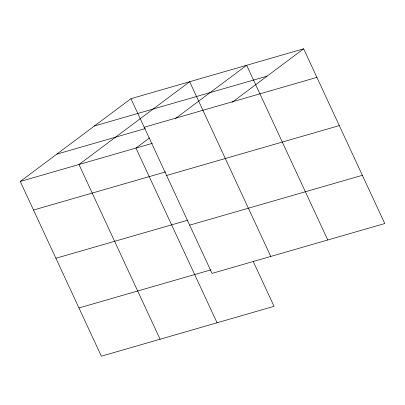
<?xml version="1.0" encoding="UTF-8"?>
<svg xmlns="http://www.w3.org/2000/svg" width="405" height="405" viewBox="0 0 405 405"><rect width="100%" height="100%" fill="white"/><g stroke="black" fill="none" stroke-linecap="round" stroke-linejoin="round"><path stroke-width="0.61" d="M253.246 261.498L274.053 306.322L101.351 356.187L20.25 181.465L130.947 98.678L303.649 48.813L384.75 223.535L212.048 273.395L130.947 98.678M149.47 137.953L135.958 148.058L217.065 322.78M175.502 118.488L246.655 65.266L327.756 239.988M231.989 102.404L303.649 48.813M94.416 125.995L267.118 76.135M144.205 127.241L316.907 77.38M56.781 154.148L145.208 128.613M20.25 181.465L152.331 143.335M33.509 210.033L165.589 171.902M166.597 175.471L339.294 125.611M55.9 258.263L187.981 220.133M189.661 225.165L362.364 175.304M78.965 307.957L211.045 269.821M270.768 256.441L189.667 81.724L78.97 164.516L160.071 339.233"/></g></svg>
